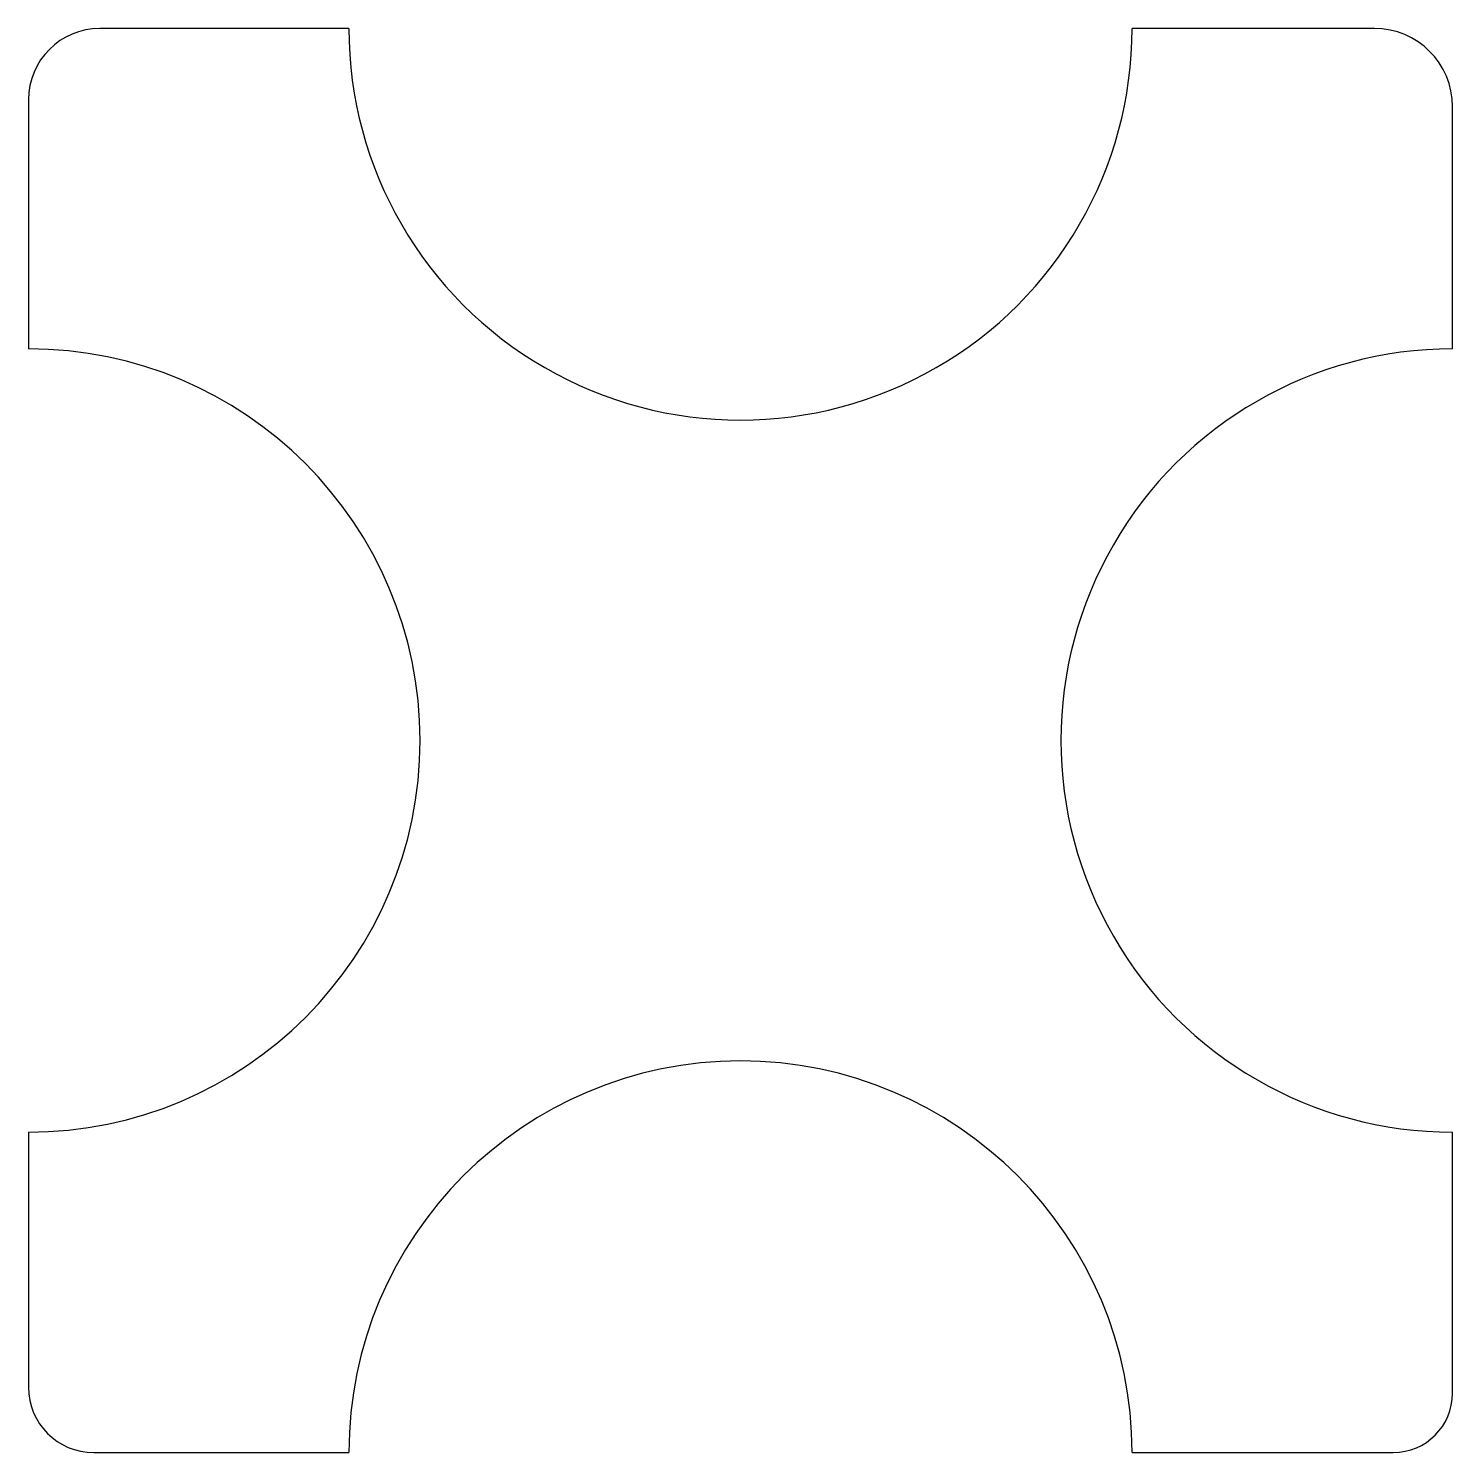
# Model space of a CAD drawing. Header units: millimetres. Extents: x 0 to 100, y 0 to 100.
import ezdxf

# ---------------------------------------------------------------- set-up
doc = ezdxf.new("R2010")
doc.units = ezdxf.units.MM
doc.layers.add('Boolean003', color=7, linetype='CONTINUOUS')

msp = doc.modelspace()

# ---------------------------------------------------------------- linework, layer by layer
at = {"layer": 'Boolean003'}
for p, q in [((22.5, 100), (5.01, 100)), ((22.5, 100, 10), (5.01, 100, 10)), ((5.01, 100), (5.01, 100, 10)), ((22.5, 100), (5.01, 100)), ((5.01, 100), (5.01, 100, 10)), ((22.5, 100, 10), (5.01, 100, 10)), ((22.5, 100, 10), (22.5, 100)), ((22.5, 100, 10), (22.5, 100)), ((94.51, 100), (77.5, 100)), ((94.51, 100, 10), (77.5, 100, 10)), ((77.5, 100, 10), (77.5, 100)), ((94.51, 100), (77.5, 100)), ((77.5, 100, 10), (77.5, 100)), ((94.51, 100, 10), (77.5, 100, 10)), ((94.51, 100), (94.51, 100, 10)), ((94.51, 100), (94.51, 100, 10)), ((0, 94.99), (0, 77.5)), ((0, 94.99, 10), (0, 77.5, 10)), ((0, 94.99), (0, 77.5)), ((0, 94.99, 10), (0, 77.5, 10)), ((0, 94.99), (0, 94.99, 10)), ((0, 94.99), (0, 94.99, 10)), ((100, 77.5), (100, 94.51)), ((100, 77.5, 10), (100, 94.51, 10)), ((100, 94.51), (100, 94.51, 10)), ((100, 77.5), (100, 94.51)), ((100, 94.51), (100, 94.51, 10)), ((100, 77.5, 10), (100, 94.51, 10)), ((0, 77.5, 10), (0, 77.5)), ((0, 77.5, 10), (0, 77.5)), ((100, 77.5, 10), (100, 77.5)), ((100, 77.5, 10), (100, 77.5)), ((0, 22.5), (0, 4.58)), ((0, 22.5, 10), (0, 4.58, 10)), ((0, 22.5), (0, 4.58)), ((0, 22.5, 10), (0, 4.58, 10)), ((0, 22.5, 10), (0, 22.5)), ((0, 22.5, 10), (0, 22.5)), ((100, 4.16), (100, 22.5)), ((100, 4.16, 10), (100, 22.5, 10)), ((100, 22.5, 10), (100, 22.5)), ((100, 4.16), (100, 22.5)), ((100, 22.5, 10), (100, 22.5)), ((100, 4.16, 10), (100, 22.5, 10)), ((0, 4.58), (0, 4.58, 10)), ((0, 4.58), (0, 4.58, 10)), ((100, 4.16), (100, 4.16, 10)), ((100, 4.16), (100, 4.16, 10)), ((4.58, 0), (22.5, 0)), ((4.58, 0, 10), (22.5, 0, 10)), ((4.58, 0), (4.58, 0, 10)), ((4.58, 0), (22.5, 0)), ((4.58, 0, 10), (22.5, 0, 10)), ((4.58, 0), (4.58, 0, 10)), ((22.5, 0, 10), (22.5, 0)), ((22.5, 0, 10), (22.5, 0)), ((77.5, 0), (95.84, 0)), ((77.5, 0, 10), (95.84, 0, 10)), ((77.5, 0), (95.84, 0)), ((77.5, 0, 10), (95.84, 0, 10)), ((95.84, 0), (95.84, 0, 10)), ((95.84, 0), (95.84, 0, 10)), ((77.5, 0), (77.5, 0, 10)), ((77.5, 0), (77.5, 0, 10))]:
    msp.add_line(p, q, dxfattribs=at)
for centre, radius, start, end in [((5.01, 94.99), 5.01, 90, 180), ((5.01, 94.99, 10), 5.01, 90, 180), ((5.01, 94.99), 5.01, 90, 180), ((5.01, 94.99, 10), 5.01, 90, 180), ((50, 100), 27.5, 179.9962, 0), ((50, 100, 10), 27.5, 179.9962, 0), ((50, 100), 27.5, 179.9962, 0), ((50, 100, 10), 27.5, 179.9962, 0), ((50, 100), 27.5, 0, 0.0038), ((50, 100, 10), 27.5, 0, 0.0038), ((50, 100, 10), 27.5, 0, 0.0038), ((50, 100), 27.5, 0, 0.0038), ((94.51, 94.51), 5.49, 0, 90), ((94.51, 94.51, 10), 5.49, 0, 90), ((94.51, 94.51), 5.49, 0, 90), ((94.51, 94.51, 10), 5.49, 0, 90), ((0, 50), 27.5, 0, 90), ((0, 50, 10), 27.5, 0, 90), ((0, 50, 10), 27.5, 0, 90), ((0, 50), 27.5, 0, 90), ((100, 50), 27.5, 89.9983, -89.9983), ((100, 50, 10), 27.5, 89.9983, -89.9983), ((100, 50), 27.5, 89.9983, -89.9983), ((100, 50, 10), 27.5, 89.9983, -89.9983), ((0, 50), 27.5, -90, 0), ((0, 50, 10), 27.5, -90, 0), ((0, 50), 27.5, -90, 0), ((0, 50, 10), 27.5, -90, 0), ((50, 0), 27.5, 0, 180), ((50, 0), 27.5, 0, 180), ((50, 0, 10), 27.5, 0, 180), ((50, 0, 10), 27.5, 0, 180), ((4.58, 4.58), 4.58, 180, -90), ((4.58, 4.58, 10), 4.58, 180, -90), ((4.58, 4.58), 4.58, 180, -90), ((4.58, 4.58, 10), 4.58, 180, -90), ((95.84, 4.16), 4.16, -90, 0), ((95.84, 4.16, 10), 4.16, -90, 0), ((95.84, 4.16), 4.16, -90, 0), ((95.84, 4.16, 10), 4.16, -90, 0)]:
    msp.add_arc(centre, radius, start, end, dxfattribs=at)

doc.saveas('drawing.dxf')
